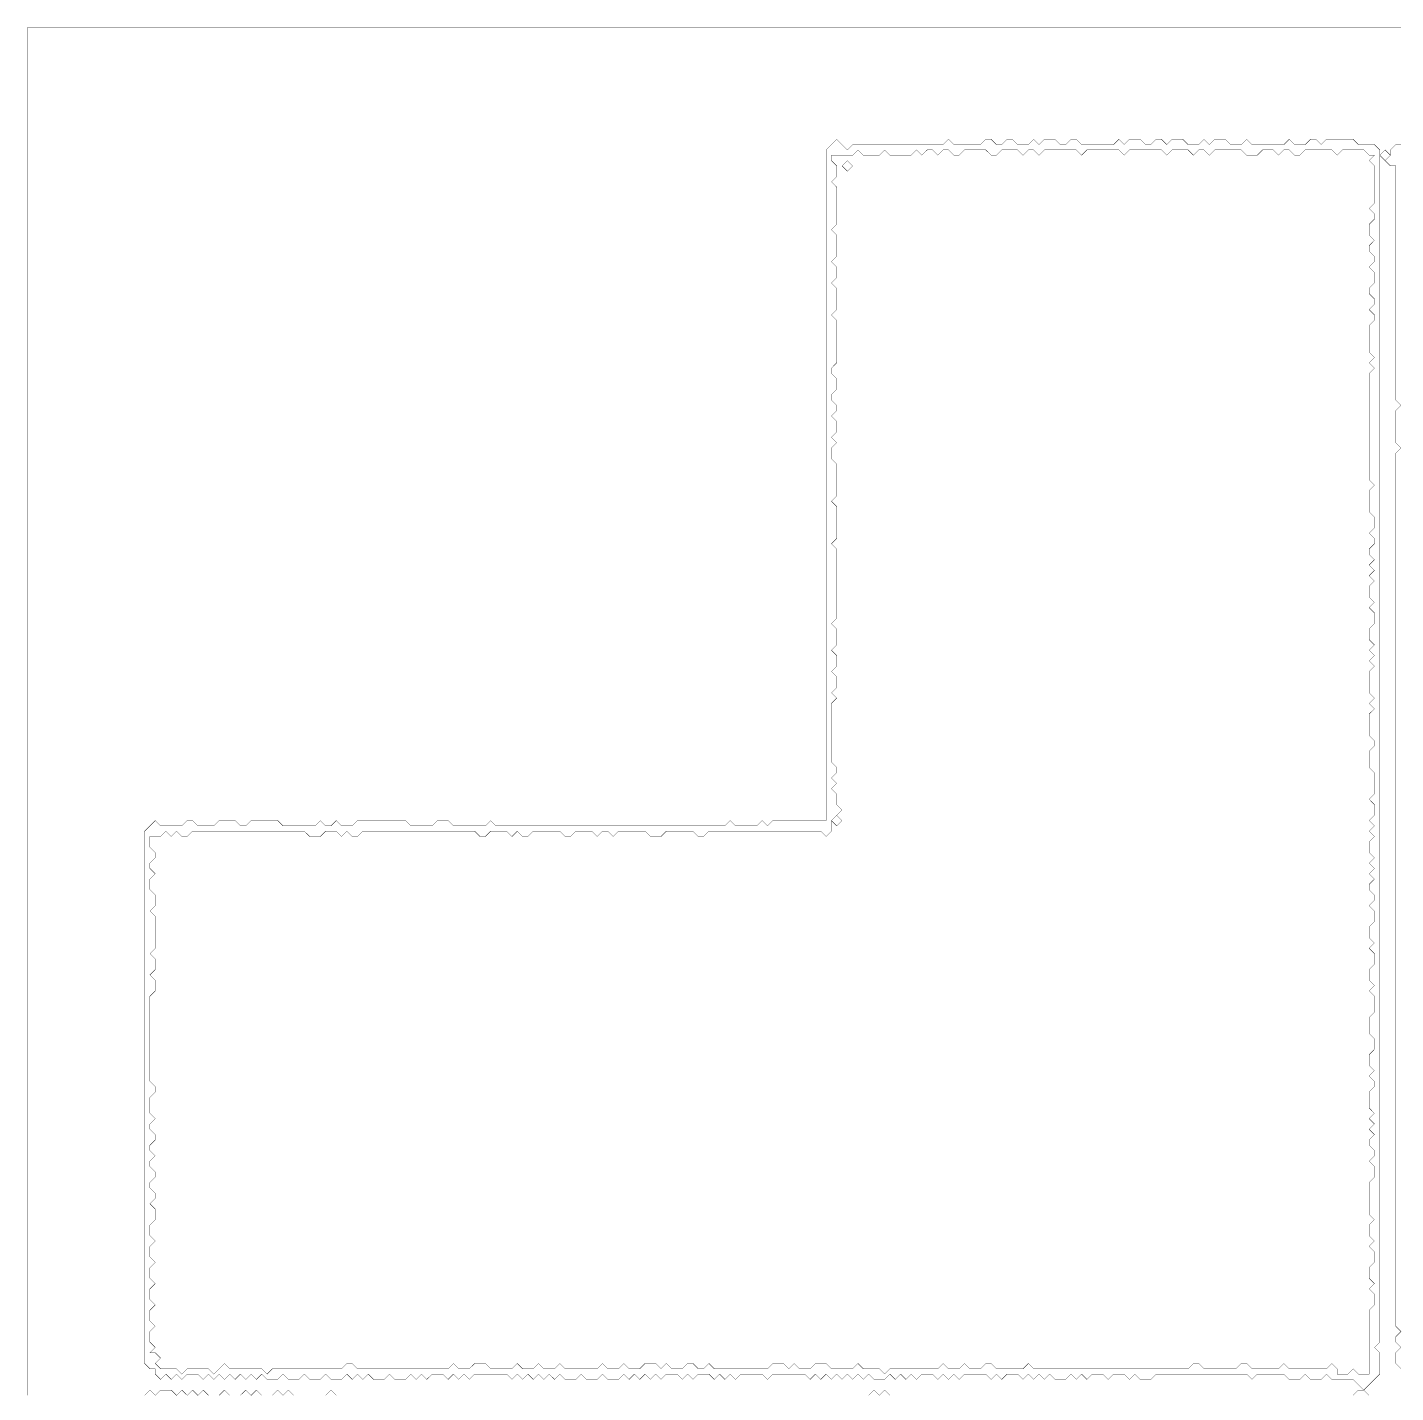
# Model space of a CAD drawing. Header units: metres. Extents: x 0 to 5012, y -5012 to 0.
# Drawn here: x 0 to 2521, y -2516 to 0 of the extents above; entities that cross this region are included whole.
import ezdxf

# ---------------------------------------------------------------- set-up
doc = ezdxf.new("R2010")
doc.units = ezdxf.units.M
doc.layers.add('conductor', color=1, linetype='Continuous')
doc.layers.add('substrate', color=5, linetype='Continuous')

msp = doc.modelspace()

# ---------------------------------------------------------------- linework, layer by layer
at = {"layer": 'conductor', "const_width": 0.5}
for points in [[(1530.1, -225.6), (1520.3, -235.4), (1510.5, -235.4), (1500.7, -235.4), (1490.9, -235.4), (1481.1, -235.4), (1481.1, -245.2), (1490.9, -255), (1490.9, -264.8), (1490.9, -274.6), (1481.1, -284.4), (1490.9, -294.3), (1490.9, -304.1), (1490.9, -313.9), (1490.9, -323.7), (1490.9, -333.5), (1490.9, -343.3), (1490.9, -353.1), (1490.9, -362.9), (1481.1, -372.7), (1490.9, -382.5), (1490.9, -392.3), (1490.9, -402.2), (1490.9, -412), (1490.9, -421.8), (1481.1, -431.6), (1490.9, -441.4), (1490.9, -451.2), (1490.9, -461), (1481.1, -470.8), (1490.9, -480.6), (1490.9, -490.4), (1490.9, -500.2), (1490.9, -510), (1490.9, -519.9), (1481.1, -529.7), (1490.9, -539.5), (1490.9, -549.3), (1490.9, -559.1), (1490.9, -568.9), (1490.9, -578.7), (1490.9, -588.5), (1490.9, -598.3), (1490.9, -608.1), (1490.9, -617.9), (1481.1, -627.8), (1481.1, -637.6), (1490.9, -647.4), (1490.9, -657.2), (1490.9, -667), (1481.1, -676.8), (1481.1, -686.6), (1490.9, -696.4), (1490.9, -706.2), (1481.1, -716), (1490.9, -725.8), (1490.9, -735.6), (1490.9, -745.5), (1481.1, -755.3), (1490.9, -765.1), (1481.1, -774.9), (1481.1, -784.7), (1481.1, -794.5), (1490.9, -804.3), (1490.9, -814.1), (1490.9, -823.9), (1490.9, -833.7), (1490.9, -843.5), (1490.9, -853.3), (1490.9, -863.2), (1481.1, -873), (1490.9, -882.8), (1490.9, -892.6), (1490.9, -902.4), (1490.9, -912.2), (1490.9, -922), (1490.9, -931.8), (1490.9, -941.6), (1481.1, -951.4), (1490.9, -961.2), (1490.9, -971.1), (1490.9, -980.9), (1490.9, -990.7), (1490.9, -1000.5), (1490.9, -1010.3), (1490.9, -1020.1), (1490.9, -1029.9), (1490.9, -1039.7), (1490.9, -1049.5), (1490.9, -1059.3), (1490.9, -1069.1), (1490.9, -1078.9), (1490.9, -1088.8), (1481.1, -1098.6), (1490.9, -1108.4), (1490.9, -1118.2), (1490.9, -1128), (1490.9, -1137.8), (1481.1, -1147.6), (1490.9, -1157.4), (1490.9, -1167.2), (1490.9, -1177), (1481.1, -1186.8), (1490.9, -1196.6), (1490.9, -1206.5), (1490.9, -1216.3), (1481.1, -1226.1), (1490.9, -1235.9), (1481.1, -1245.7), (1481.1, -1255.5), (1481.1, -1265.3), (1481.1, -1275.1), (1481.1, -1284.9), (1481.1, -1294.7), (1481.1, -1304.5), (1481.1, -1314.4), (1481.1, -1324.2), (1481.1, -1334), (1481.1, -1343.8), (1481.1, -1353.6), (1490.9, -1363.4), (1490.9, -1373.2), (1481.1, -1383), (1490.9, -1392.8), (1481.1, -1402.6), (1490.9, -1412.4), (1490.9, -1422.2), (1490.9, -1432.1), (1500.7, -1441.9), (1490.9, -1451.7), (1481.1, -1461.5), (1481.1, -1471.3), (1481.1, -1481.1), (1471.3, -1490.9), (1461.5, -1481.1), (1451.7, -1481.1), (1441.9, -1481.1), (1432.1, -1481.1), (1422.2, -1481.1), (1412.4, -1481.1), (1402.6, -1481.1), (1392.8, -1481.1), (1383, -1481.1), (1373.2, -1481.1), (1363.4, -1481.1), (1353.6, -1481.1), (1343.8, -1481.1), (1334, -1481.1), (1324.2, -1481.1), (1314.4, -1481.1), (1304.5, -1481.1), (1294.7, -1481.1), (1284.9, -1481.1), (1275.1, -1481.1), (1265.3, -1481.1), (1255.5, -1481.1), (1245.7, -1490.9), (1235.9, -1490.9), (1226.1, -1481.1), (1216.3, -1481.1), (1206.5, -1481.1), (1196.6, -1481.1), (1186.8, -1481.1), (1177, -1481.1), (1167.2, -1490.9), (1157.4, -1490.9), (1147.6, -1490.9), (1137.8, -1481.1), (1128, -1481.1), (1118.2, -1481.1), (1108.4, -1481.1), (1098.6, -1481.1), (1088.8, -1481.1), (1078.9, -1490.9), (1069.1, -1481.1), (1059.3, -1481.1), (1049.5, -1490.9), (1039.7, -1481.1), (1029.9, -1481.1), (1020.1, -1481.1), (1010.3, -1481.1), (1000.5, -1490.9), (990.7, -1490.9), (980.9, -1481.1), (971.1, -1481.1), (961.2, -1481.1), (951.4, -1481.1), (941.6, -1481.1), (931.8, -1481.1), (922, -1490.9), (912.2, -1490.9), (902.4, -1481.1), (892.6, -1490.9), (882.8, -1481.1), (873, -1481.1), (863.2, -1481.1), (853.3, -1481.1), (843.5, -1490.9), (833.7, -1490.9), (823.9, -1481.1), (814.1, -1481.1), (804.3, -1481.1), (794.5, -1481.1), (784.7, -1481.1), (774.9, -1481.1), (765.1, -1481.1), (755.3, -1481.1), (745.5, -1481.1), (735.6, -1481.1), (725.8, -1481.1), (716, -1481.1), (706.2, -1481.1), (696.4, -1481.1), (686.6, -1481.1), (676.8, -1481.1), (667, -1481.1), (657.2, -1481.1), (647.4, -1481.1), (637.6, -1481.1), (627.8, -1481.1), (617.9, -1481.1), (608.1, -1490.9), (598.3, -1490.9), (588.5, -1481.1), (578.7, -1490.9), (568.9, -1481.1), (559.1, -1481.1), (549.3, -1481.1), (539.5, -1490.9), (529.7, -1490.9), (519.9, -1490.9), (510, -1481.1), (500.2, -1481.1), (490.4, -1481.1), (480.6, -1481.1), (470.8, -1481.1), (461, -1481.1), (451.2, -1481.1), (441.4, -1481.1), (431.6, -1481.1), (421.8, -1481.1), (412, -1481.1), (402.2, -1481.1), (392.3, -1481.1), (382.5, -1481.1), (372.7, -1481.1), (362.9, -1481.1), (353.1, -1481.1), (343.3, -1481.1), (333.5, -1481.1), (323.7, -1481.1), (313.9, -1481.1), (304.1, -1481.1), (294.3, -1490.9), (284.4, -1490.9), (274.6, -1481.1), (264.8, -1490.9), (255, -1481.1), (245.2, -1490.9), (235.4, -1490.9), (225.6, -1490.9), (225.6, -1500.7), (225.6, -1510.5), (235.4, -1520.3), (235.4, -1530.1), (225.6, -1539.9), (225.6, -1549.8), (235.4, -1559.6), (225.6, -1569.4), (225.6, -1579.2), (225.6, -1589), (235.4, -1598.8), (235.4, -1608.6), (235.4, -1618.4), (225.6, -1628.2), (235.4, -1638), (235.4, -1647.8), (235.4, -1657.7), (235.4, -1667.5), (235.4, -1677.3), (235.4, -1687.1), (235.4, -1696.9), (225.6, -1706.7), (235.4, -1716.5), (235.4, -1726.3), (235.4, -1736.1), (225.6, -1745.9), (235.4, -1755.7), (235.4, -1765.5), (235.4, -1775.4), (225.6, -1785.2), (225.6, -1795), (225.6, -1804.8), (225.6, -1814.6), (225.6, -1824.4), (225.6, -1834.2), (225.6, -1844), (225.6, -1853.8), (225.6, -1863.6), (225.6, -1873.4), (225.6, -1883.2), (225.6, -1893.1), (225.6, -1902.9), (225.6, -1912.7), (225.6, -1922.5), (225.6, -1932.3), (225.6, -1942.1), (235.4, -1951.9), (235.4, -1961.7), (225.6, -1971.5), (225.6, -1981.3), (225.6, -1991.1), (225.6, -2001), (235.4, -2010.8), (225.6, -2020.6), (225.6, -2030.4), (235.4, -2040.2), (235.4, -2050), (225.6, -2059.8), (225.6, -2069.6), (235.4, -2079.4), (225.6, -2089.2), (225.6, -2099), (235.4, -2108.8), (235.4, -2118.7), (225.6, -2128.5), (225.6, -2138.3), (235.4, -2148.1), (235.4, -2157.9), (225.6, -2167.7), (235.4, -2177.5), (235.4, -2187.3), (235.4, -2197.1), (225.6, -2206.9), (225.6, -2216.7), (225.6, -2226.6), (235.4, -2236.4), (225.6, -2246.2), (225.6, -2256), (225.6, -2265.8), (235.4, -2275.6), (225.6, -2285.4), (225.6, -2295.2), (225.6, -2305), (235.4, -2314.8), (225.6, -2324.6), (225.6, -2334.4), (225.6, -2344.3), (235.4, -2354.1), (225.6, -2363.9), (225.6, -2373.7), (225.6, -2383.5), (235.4, -2393.3), (225.6, -2403.1), (225.6, -2412.9), (225.6, -2422.7), (235.4, -2432.5), (225.6, -2442.3), (235.4, -2442.3), (245.2, -2452.1), (235.4, -2462), (245.2, -2471.8), (255, -2471.8), (264.8, -2471.8), (274.6, -2471.8), (284.4, -2481.6), (294.3, -2471.8), (304.1, -2471.8), (313.9, -2471.8), (323.7, -2471.8), (333.5, -2471.8), (343.3, -2481.6), (353.1, -2471.8), (362.9, -2462), (372.7, -2471.8), (382.5, -2471.8), (392.3, -2471.8), (402.2, -2471.8), (412, -2471.8), (421.8, -2471.8), (431.6, -2471.8), (441.4, -2481.6), (451.2, -2471.8), (461, -2471.8), (470.8, -2471.8), (480.6, -2471.8), (490.4, -2471.8), (500.2, -2471.8), (510, -2471.8), (519.9, -2471.8), (529.7, -2471.8), (539.5, -2471.8), (549.3, -2471.8), (559.1, -2471.8), (568.9, -2471.8), (578.7, -2471.8), (588.5, -2462), (598.3, -2462), (608.1, -2471.8), (617.9, -2471.8), (627.8, -2471.8), (637.6, -2471.8), (647.4, -2471.8), (657.2, -2471.8), (667, -2471.8), (676.8, -2471.8), (686.6, -2471.8), (696.4, -2471.8), (706.2, -2471.8), (716, -2471.8), (725.8, -2471.8), (735.6, -2471.8), (745.5, -2471.8), (755.3, -2471.8), (765.1, -2471.8), (774.9, -2471.8), (784.7, -2462), (794.5, -2471.8), (804.3, -2471.8), (814.1, -2471.8), (823.9, -2462), (833.7, -2462), (843.5, -2462), (853.3, -2471.8), (863.2, -2471.8), (873, -2471.8), (882.8, -2471.8), (892.6, -2471.8), (902.4, -2462), (912.2, -2471.8), (922, -2471.8), (931.8, -2471.8), (941.6, -2462), (951.4, -2471.8), (961.2, -2471.8), (971.1, -2471.8), (980.9, -2462), (990.7, -2471.8), (1000.5, -2471.8), (1010.3, -2471.8), (1020.1, -2471.8), (1029.9, -2471.8), (1039.7, -2471.8), (1049.5, -2471.8), (1059.3, -2462), (1069.1, -2471.8), (1078.9, -2471.8), (1088.8, -2471.8), (1098.6, -2462), (1108.4, -2471.8), (1118.2, -2471.8), (1128, -2471.8), (1137.8, -2462), (1147.6, -2462), (1157.4, -2462), (1167.2, -2471.8), (1177, -2462), (1186.8, -2471.8), (1196.6, -2471.8), (1206.5, -2471.8), (1216.3, -2462), (1226.1, -2462), (1235.9, -2471.8), (1245.7, -2471.8), (1255.5, -2462), (1265.3, -2471.8), (1275.1, -2471.8), (1284.9, -2471.8), (1294.7, -2471.8), (1304.5, -2471.8), (1314.4, -2471.8), (1324.2, -2471.8), (1334, -2471.8), (1343.8, -2471.8), (1353.6, -2471.8), (1363.4, -2471.8), (1373.2, -2462), (1383, -2462), (1392.8, -2462), (1402.6, -2471.8), (1412.4, -2462), (1422.2, -2471.8), (1432.1, -2471.8), (1441.9, -2471.8), (1451.7, -2462), (1461.5, -2462), (1471.3, -2462), (1481.1, -2471.8), (1490.9, -2471.8), (1500.7, -2471.8), (1510.5, -2471.8), (1520.3, -2471.8), (1530.1, -2462), (1539.9, -2471.8), (1549.8, -2471.8), (1559.6, -2471.8), (1569.4, -2471.8), (1579.2, -2481.6), (1589, -2471.8), (1598.8, -2471.8), (1608.6, -2471.8), (1618.4, -2471.8), (1628.2, -2471.8), (1638, -2471.8), (1647.8, -2471.8), (1657.7, -2471.8), (1667.5, -2471.8), (1677.3, -2471.8), (1687.1, -2462), (1696.9, -2471.8), (1706.7, -2471.8), (1716.5, -2471.8), (1726.3, -2462), (1736.1, -2471.8), (1745.9, -2471.8), (1755.7, -2471.8), (1765.5, -2462), (1775.4, -2462), (1785.2, -2471.8), (1795, -2471.8), (1804.8, -2471.8), (1814.6, -2471.8), (1824.4, -2471.8), (1834.2, -2471.8), (1844, -2462), (1853.8, -2471.8), (1863.6, -2471.8), (1873.4, -2471.8), (1883.2, -2471.8), (1893.1, -2471.8), (1902.9, -2471.8), (1912.7, -2471.8), (1922.5, -2471.8), (1932.3, -2471.8), (1942.1, -2471.8), (1951.9, -2471.8), (1961.7, -2471.8), (1971.5, -2471.8), (1981.3, -2471.8), (1991.1, -2471.8), (2001, -2471.8), (2010.8, -2471.8), (2020.6, -2471.8), (2030.4, -2471.8), (2040.2, -2471.8), (2050, -2471.8), (2059.8, -2471.8), (2069.6, -2471.8), (2079.4, -2471.8), (2089.2, -2471.8), (2099, -2471.8), (2108.8, -2471.8), (2118.7, -2471.8), (2128.5, -2471.8), (2138.3, -2471.8), (2148.1, -2462), (2157.9, -2462), (2167.7, -2471.8), (2177.5, -2471.8), (2187.3, -2471.8), (2197.1, -2471.8), (2206.9, -2471.8), (2216.7, -2471.8), (2226.6, -2471.8), (2236.4, -2462), (2246.2, -2462), (2256, -2471.8), (2265.8, -2471.8), (2275.6, -2471.8), (2285.4, -2471.8), (2295.2, -2471.8), (2305, -2471.8), (2314.8, -2462), (2324.6, -2471.8), (2334.4, -2471.8), (2344.3, -2471.8), (2354.1, -2471.8), (2363.9, -2471.8), (2373.7, -2471.8), (2383.5, -2471.8), (2393.3, -2471.8), (2403.1, -2462), (2412.9, -2471.8), (2412.9, -2481.6), (2422.7, -2481.6), (2432.5, -2481.6), (2442.3, -2471.8), (2452.1, -2481.6), (2462, -2481.6), (2471.8, -2481.6), (2471.8, -2471.8), (2471.8, -2462), (2471.8, -2452.1), (2471.8, -2442.3), (2471.8, -2432.5), (2471.8, -2422.7), (2471.8, -2412.9), (2471.8, -2403.1), (2471.8, -2393.3), (2471.8, -2383.5), (2471.8, -2373.7), (2471.8, -2363.9), (2481.6, -2354.1), (2481.6, -2344.3), (2481.6, -2334.4), (2471.8, -2324.6), (2481.6, -2314.8), (2471.8, -2305), (2471.8, -2295.2), (2471.8, -2285.4), (2481.6, -2275.6), (2481.6, -2265.8), (2481.6, -2256), (2471.8, -2246.2), (2481.6, -2236.4), (2471.8, -2226.6), (2471.8, -2216.7), (2471.8, -2206.9), (2481.6, -2197.1), (2471.8, -2187.3), (2471.8, -2177.5), (2471.8, -2167.7), (2471.8, -2157.9), (2471.8, -2148.1), (2471.8, -2138.3), (2471.8, -2128.5), (2481.6, -2118.7), (2481.6, -2108.8), (2481.6, -2099), (2471.8, -2089.2), (2481.6, -2079.4), (2481.6, -2069.6), (2471.8, -2059.8), (2471.8, -2050), (2481.6, -2040.2), (2471.8, -2030.4), (2481.6, -2020.6), (2471.8, -2010.8), (2481.6, -2001), (2471.8, -1991.1), (2471.8, -1981.3), (2471.8, -1971.5), (2471.8, -1961.7), (2481.6, -1951.9), (2481.6, -1942.1), (2471.8, -1932.3), (2481.6, -1922.5), (2471.8, -1912.7), (2471.8, -1902.9), (2471.8, -1893.1), (2481.6, -1883.2), (2481.6, -1873.4), (2481.6, -1863.6), (2471.8, -1853.8), (2471.8, -1844), (2471.8, -1834.2), (2471.8, -1824.4), (2481.6, -1814.6), (2481.6, -1804.8), (2481.6, -1795), (2481.6, -1785.2), (2471.8, -1775.4), (2481.6, -1765.5), (2471.8, -1755.7), (2471.8, -1745.9), (2471.8, -1736.1), (2481.6, -1726.3), (2481.6, -1716.5), (2481.6, -1706.7), (2471.8, -1696.9), (2481.6, -1687.1), (2471.8, -1677.3), (2471.8, -1667.5), (2471.8, -1657.7), (2481.6, -1647.8), (2481.6, -1638), (2481.6, -1628.2), (2471.8, -1618.4), (2481.6, -1608.6), (2481.6, -1598.8), (2471.8, -1589), (2471.8, -1579.2), (2481.6, -1569.4), (2471.8, -1559.6), (2481.6, -1549.8), (2471.8, -1539.9), (2481.6, -1530.1), (2471.8, -1520.3), (2471.8, -1510.5), (2471.8, -1500.7), (2481.6, -1490.9), (2471.8, -1481.1), (2481.6, -1471.3), (2471.8, -1461.5), (2481.6, -1451.7), (2481.6, -1441.9), (2481.6, -1432.1), (2471.8, -1422.2), (2481.6, -1412.4), (2481.6, -1402.6), (2481.6, -1392.8), (2481.6, -1383), (2481.6, -1373.2), (2471.8, -1363.4), (2471.8, -1353.6), (2471.8, -1343.8), (2471.8, -1334), (2481.6, -1324.2), (2481.6, -1314.4), (2471.8, -1304.5), (2471.8, -1294.7), (2471.8, -1284.9), (2471.8, -1275.1), (2471.8, -1265.3), (2481.6, -1255.5), (2471.8, -1245.7), (2481.6, -1235.9), (2471.8, -1226.1), (2471.8, -1216.3), (2471.8, -1206.5), (2471.8, -1196.6), (2471.8, -1186.8), (2481.6, -1177), (2471.8, -1167.2), (2481.6, -1157.4), (2471.8, -1147.6), (2481.6, -1137.8), (2471.8, -1128), (2471.8, -1118.2), (2471.8, -1108.4), (2481.6, -1098.6), (2481.6, -1088.8), (2481.6, -1078.9), (2471.8, -1069.1), (2481.6, -1059.3), (2471.8, -1049.5), (2471.8, -1039.7), (2471.8, -1029.9), (2481.6, -1020.1), (2471.8, -1010.3), (2481.6, -1000.5), (2471.8, -990.7), (2481.6, -980.9), (2471.8, -971.1), (2471.8, -961.2), (2481.6, -951.4), (2481.6, -941.6), (2471.8, -931.8), (2481.6, -922), (2481.6, -912.2), (2481.6, -902.4), (2471.8, -892.6), (2471.8, -882.8), (2471.8, -873), (2471.8, -863.2), (2471.8, -853.3), (2481.6, -843.5), (2471.8, -833.7), (2471.8, -823.9), (2471.8, -814.1), (2471.8, -804.3), (2471.8, -794.5), (2471.8, -784.7), (2471.8, -774.9), (2471.8, -765.1), (2471.8, -755.3), (2471.8, -745.5), (2471.8, -735.6), (2471.8, -725.8), (2471.8, -716), (2471.8, -706.2), (2471.8, -696.4), (2471.8, -686.6), (2471.8, -676.8), (2471.8, -667), (2471.8, -657.2), (2471.8, -647.4), (2471.8, -637.6), (2481.6, -627.8), (2471.8, -617.9), (2481.6, -608.1), (2471.8, -598.3), (2471.8, -588.5), (2471.8, -578.7), (2471.8, -568.9), (2471.8, -559.1), (2471.8, -549.3), (2481.6, -539.5), (2481.6, -529.7), (2471.8, -519.9), (2481.6, -510), (2481.6, -500.2), (2471.8, -490.4), (2471.8, -480.6), (2481.6, -470.8), (2481.6, -461), (2481.6, -451.2), (2471.8, -441.4), (2481.6, -431.6), (2481.6, -421.8), (2471.8, -412), (2471.8, -402.2), (2481.6, -392.3), (2471.8, -382.5), (2471.8, -372.7), (2471.8, -362.9), (2481.6, -353.1), (2481.6, -343.3), (2471.8, -333.5), (2481.6, -323.7), (2481.6, -313.9), (2481.6, -304.1), (2481.6, -294.3), (2481.6, -284.4), (2481.6, -274.6), (2481.6, -264.8), (2481.6, -255), (2471.8, -245.2), (2481.6, -235.4), (2471.8, -235.4), (2462, -225.6), (2452.1, -225.6), (2442.3, -225.6), (2432.5, -225.6), (2422.7, -225.6), (2412.9, -235.4), (2403.1, -225.6), (2393.3, -225.6), (2383.5, -225.6), (2373.7, -225.6), (2363.9, -225.6), (2354.1, -225.6), (2344.3, -235.4), (2334.4, -235.4), (2324.6, -225.6), (2314.8, -225.6), (2305, -235.4), (2295.2, -225.6), (2285.4, -225.6), (2275.6, -225.6), (2265.8, -235.4), (2256, -235.4), (2246.2, -235.4), (2236.4, -225.6), (2226.6, -225.6), (2216.7, -225.6), (2206.9, -225.6), (2197.1, -225.6), (2187.3, -225.6), (2177.5, -235.4), (2167.7, -225.6), (2157.9, -225.6), (2148.1, -235.4), (2138.3, -225.6), (2128.5, -225.6), (2118.7, -225.6), (2108.8, -225.6), (2099, -235.4), (2089.2, -225.6), (2079.4, -225.6), (2069.6, -225.6), (2059.8, -225.6), (2050, -225.6), (2040.2, -225.6), (2030.4, -225.6), (2020.6, -235.4), (2010.8, -225.6), (2001, -225.6), (1991.1, -225.6), (1981.3, -225.6), (1971.5, -225.6), (1961.7, -225.6), (1951.9, -225.6), (1942.1, -235.4), (1932.3, -225.6), (1922.5, -225.6), (1912.7, -225.6), (1902.9, -225.6), (1893.1, -225.6), (1883.2, -225.6), (1873.4, -225.6), (1863.6, -235.4), (1853.8, -225.6), (1844, -225.6), (1834.2, -235.4), (1824.4, -225.6), (1814.6, -225.6), (1804.8, -225.6), (1795, -225.6), (1785.2, -235.4), (1775.4, -235.4), (1765.5, -225.6), (1755.7, -225.6), (1745.9, -225.6), (1736.1, -225.6), (1726.3, -225.6), (1716.5, -235.4), (1706.7, -235.4), (1696.9, -225.6), (1687.1, -225.6), (1677.3, -235.4), (1667.5, -225.6), (1657.7, -225.6), (1647.8, -235.4), (1638, -225.6), (1628.2, -235.4), (1618.4, -235.4), (1608.6, -235.4), (1598.8, -235.4), (1589, -235.4), (1579.2, -225.6), (1569.4, -235.4), (1559.6, -235.4), (1549.8, -235.4), (1539.9, -235.4)], [(1500.7, -255), (1510.5, -245.2), (1520.3, -255), (1510.5, -264.8)], [(1481.1, -1461.5), (1490.9, -1451.7), (1500.7, -1461.5), (1490.9, -1471.3)]]:
    msp.add_lwpolyline(points, close=True, dxfattribs=at)
at = {"layer": 'substrate', "const_width": 0.5}
for points in [[(2530.6, 0), (2520.8, 0), (2511, 0), (2501.2, 0), (2491.4, 0), (2481.6, 0), (2471.8, 0), (2462, 0), (2452.1, 0), (2442.3, 0), (2432.5, 0), (2422.7, 0), (2412.9, 0), (2403.1, 0), (2393.3, 0), (2383.5, 0), (2373.7, 0), (2363.9, 0), (2354.1, 0), (2344.3, 0), (2334.4, 0), (2324.6, 0), (2314.8, 0), (2305, 0), (2295.2, 0), (2285.4, 0), (2275.6, 0), (2265.8, 0), (2256, 0), (2246.2, 0), (2236.4, 0), (2226.6, 0), (2216.7, 0), (2206.9, 0), (2197.1, 0), (2187.3, 0), (2177.5, 0), (2167.7, 0), (2157.9, 0), (2148.1, 0), (2138.3, 0), (2128.5, 0), (2118.7, 0), (2108.8, 0), (2099, 0), (2089.2, 0), (2079.4, 0), (2069.6, 0), (2059.8, 0), (2050, 0), (2040.2, 0), (2030.4, 0), (2020.6, 0), (2010.8, 0), (2001, 0), (1991.1, 0), (1981.3, 0), (1971.5, 0), (1961.7, 0), (1951.9, 0), (1942.1, 0), (1932.3, 0), (1922.5, 0), (1912.7, 0), (1902.9, 0), (1893.1, 0), (1883.2, 0), (1873.4, 0), (1863.6, 0), (1853.8, 0), (1844, 0), (1834.2, 0), (1824.4, 0), (1814.6, 0), (1804.8, 0), (1795, 0), (1785.2, 0), (1775.4, 0), (1765.5, 0), (1755.7, 0), (1745.9, 0), (1736.1, 0), (1726.3, 0), (1716.5, 0), (1706.7, 0), (1696.9, 0), (1687.1, 0), (1677.3, 0), (1667.5, 0), (1657.7, 0), (1647.8, 0), (1638, 0), (1628.2, 0), (1618.4, 0), (1608.6, 0), (1598.8, 0), (1589, 0), (1579.2, 0), (1569.4, 0), (1559.6, 0), (1549.8, 0), (1539.9, 0), (1530.1, 0), (1520.3, 0), (1510.5, 0), (1500.7, 0), (1490.9, 0), (1481.1, 0), (1471.3, 0), (1461.5, 0), (1451.7, 0), (1441.9, 0), (1432.1, 0), (1422.2, 0), (1412.4, 0), (1402.6, 0), (1392.8, 0), (1383, 0), (1373.2, 0), (1363.4, 0), (1353.6, 0), (1343.8, 0), (1334, 0), (1324.2, 0), (1314.4, 0), (1304.5, 0), (1294.7, 0), (1284.9, 0), (1275.1, 0), (1265.3, 0), (1255.5, 0), (1245.7, 0), (1235.9, 0), (1226.1, 0), (1216.3, 0), (1206.5, 0), (1196.6, 0), (1186.8, 0), (1177, 0), (1167.2, 0), (1157.4, 0), (1147.6, 0), (1137.8, 0), (1128, 0), (1118.2, 0), (1108.4, 0), (1098.6, 0), (1088.8, 0), (1078.9, 0), (1069.1, 0), (1059.3, 0), (1049.5, 0), (1039.7, 0), (1029.9, 0), (1020.1, 0), (1010.3, 0), (1000.5, 0), (990.7, 0), (980.9, 0), (971.1, 0), (961.2, 0), (951.4, 0), (941.6, 0), (931.8, 0), (922, 0), (912.2, 0), (902.4, 0), (892.6, 0), (882.8, 0), (873, 0), (863.2, 0), (853.3, 0), (843.5, 0), (833.7, 0), (823.9, 0), (814.1, 0), (804.3, 0), (794.5, 0), (784.7, 0), (774.9, 0), (765.1, 0), (755.3, 0), (745.5, 0), (735.6, 0), (725.8, 0), (716, 0), (706.2, 0), (696.4, 0), (686.6, 0), (676.8, 0), (667, 0), (657.2, 0), (647.4, 0), (637.6, 0), (627.8, 0), (617.9, 0), (608.1, 0), (598.3, 0), (588.5, 0), (578.7, 0), (568.9, 0), (559.1, 0), (549.3, 0), (539.5, 0), (529.7, 0), (519.9, 0), (510, 0), (500.2, 0), (490.4, 0), (480.6, 0), (470.8, 0), (461, 0), (451.2, 0), (441.4, 0), (431.6, 0), (421.8, 0), (412, 0), (402.2, 0), (392.3, 0), (382.5, 0), (372.7, 0), (362.9, 0), (353.1, 0), (343.3, 0), (333.5, 0), (323.7, 0), (313.9, 0), (304.1, 0), (294.3, 0), (284.4, 0), (274.6, 0), (264.8, 0), (255, 0), (245.2, 0), (235.4, 0), (225.6, 0), (215.8, 0), (206, 0), (196.2, 0), (186.4, 0), (176.6, 0), (166.7, 0), (156.9, 0), (147.1, 0), (137.3, 0), (127.5, 0), (117.7, 0), (107.9, 0), (98.1, 0), (88.3, 0), (78.5, 0), (68.7, 0), (58.9, 0), (49, 0), (39.2, 0), (29.4, 0), (19.6, 0), (9.8, 0), (0, 0), (0, -9.8), (0, -19.6), (0, -29.4), (0, -39.2), (0, -49), (0, -58.9), (0, -68.7), (0, -78.5), (0, -88.3), (0, -98.1), (0, -107.9), (0, -117.7), (0, -127.5), (0, -137.3), (0, -147.1), (0, -156.9), (0, -166.7), (0, -176.6), (0, -186.4), (0, -196.2), (0, -206), (0, -215.8), (0, -225.6), (0, -235.4), (0, -245.2), (0, -255), (0, -264.8), (0, -274.6), (0, -284.4), (0, -294.3), (0, -304.1), (0, -313.9), (0, -323.7), (0, -333.5), (0, -343.3), (0, -353.1), (0, -362.9), (0, -372.7), (0, -382.5), (0, -392.3), (0, -402.2), (0, -412), (0, -421.8), (0, -431.6), (0, -441.4), (0, -451.2), (0, -461), (0, -470.8), (0, -480.6), (0, -490.4), (0, -500.2), (0, -510), (0, -519.9), (0, -529.7), (0, -539.5), (0, -549.3), (0, -559.1), (0, -568.9), (0, -578.7), (0, -588.5), (0, -598.3), (0, -608.1), (0, -617.9), (0, -627.8), (0, -637.6), (0, -647.4), (0, -657.2), (0, -667), (0, -676.8), (0, -686.6), (0, -696.4), (0, -706.2), (0, -716), (0, -725.8), (0, -735.6), (0, -745.5), (0, -755.3), (0, -765.1), (0, -774.9), (0, -784.7), (0, -794.5), (0, -804.3), (0, -814.1), (0, -823.9), (0, -833.7), (0, -843.5), (0, -853.3), (0, -863.2), (0, -873), (0, -882.8), (0, -892.6), (0, -902.4), (0, -912.2), (0, -922), (0, -931.8), (0, -941.6), (0, -951.4), (0, -961.2), (0, -971.1), (0, -980.9), (0, -990.7), (0, -1000.5), (0, -1010.3), (0, -1020.1), (0, -1029.9), (0, -1039.7), (0, -1049.5), (0, -1059.3), (0, -1069.1), (0, -1078.9), (0, -1088.8), (0, -1098.6), (0, -1108.4), (0, -1118.2), (0, -1128), (0, -1137.8), (0, -1147.6), (0, -1157.4), (0, -1167.2), (0, -1177), (0, -1186.8), (0, -1196.6), (0, -1206.5), (0, -1216.3), (0, -1226.1), (0, -1235.9), (0, -1245.7), (0, -1255.5), (0, -1265.3), (0, -1275.1), (0, -1284.9), (0, -1294.7), (0, -1304.5), (0, -1314.4), (0, -1324.2), (0, -1334), (0, -1343.8), (0, -1353.6), (0, -1363.4), (0, -1373.2), (0, -1383), (0, -1392.8), (0, -1402.6), (0, -1412.4), (0, -1422.2), (0, -1432.1), (0, -1441.9), (0, -1451.7), (0, -1461.5), (0, -1471.3), (0, -1481.1), (0, -1490.9), (0, -1500.7), (0, -1510.5), (0, -1520.3), (0, -1530.1), (0, -1539.9), (0, -1549.8), (0, -1559.6), (0, -1569.4), (0, -1579.2), (0, -1589), (0, -1598.8), (0, -1608.6), (0, -1618.4), (0, -1628.2), (0, -1638), (0, -1647.8), (0, -1657.7), (0, -1667.5), (0, -1677.3), (0, -1687.1), (0, -1696.9), (0, -1706.7), (0, -1716.5), (0, -1726.3), (0, -1736.1), (0, -1745.9), (0, -1755.7), (0, -1765.5), (0, -1775.4), (0, -1785.2), (0, -1795), (0, -1804.8), (0, -1814.6), (0, -1824.4), (0, -1834.2), (0, -1844), (0, -1853.8), (0, -1863.6), (0, -1873.4), (0, -1883.2), (0, -1893.1), (0, -1902.9), (0, -1912.7), (0, -1922.5), (0, -1932.3), (0, -1942.1), (0, -1951.9), (0, -1961.7), (0, -1971.5), (0, -1981.3), (0, -1991.1), (0, -2001), (0, -2010.8), (0, -2020.6), (0, -2030.4), (0, -2040.2), (0, -2050), (0, -2059.8), (0, -2069.6), (0, -2079.4), (0, -2089.2), (0, -2099), (0, -2108.8), (0, -2118.7), (0, -2128.5), (0, -2138.3), (0, -2148.1), (0, -2157.9), (0, -2167.7), (0, -2177.5), (0, -2187.3), (0, -2197.1), (0, -2206.9), (0, -2216.7), (0, -2226.6), (0, -2236.4), (0, -2246.2), (0, -2256), (0, -2265.8), (0, -2275.6), (0, -2285.4), (0, -2295.2), (0, -2305), (0, -2314.8), (0, -2324.6), (0, -2334.4), (0, -2344.3), (0, -2354.1), (0, -2363.9), (0, -2373.7), (0, -2383.5), (0, -2393.3), (0, -2403.1), (0, -2412.9), (0, -2422.7), (0, -2432.5), (0, -2442.3), (0, -2452.1), (0, -2462), (0, -2471.8), (0, -2481.6), (0, -2491.4), (0, -2501.2), (0, -2511), (0, -2520.8)], [(2530.6, -2471.8), (2520.8, -2462), (2520.8, -2452.1), (2520.8, -2442.3), (2530.6, -2432.5), (2520.8, -2422.7), (2520.8, -2412.9), (2530.6, -2403.1), (2520.8, -2393.3), (2520.8, -2383.5), (2520.8, -2373.7), (2520.8, -2363.9), (2520.8, -2354.1), (2520.8, -2344.3), (2520.8, -2334.4), (2520.8, -2324.6), (2520.8, -2314.8), (2520.8, -2305), (2520.8, -2295.2), (2520.8, -2285.4), (2520.8, -2275.6), (2520.8, -2265.8), (2520.8, -2256), (2520.8, -2246.2), (2520.8, -2236.4), (2520.8, -2226.6), (2520.8, -2216.7), (2520.8, -2206.9), (2520.8, -2197.1), (2520.8, -2187.3), (2520.8, -2177.5), (2520.8, -2167.7), (2520.8, -2157.9), (2520.8, -2148.1), (2520.8, -2138.3), (2520.8, -2128.5), (2520.8, -2118.7), (2520.8, -2108.8), (2520.8, -2099), (2520.8, -2089.2), (2520.8, -2079.4), (2520.8, -2069.6), (2520.8, -2059.8), (2520.8, -2050), (2520.8, -2040.2), (2520.8, -2030.4), (2520.8, -2020.6), (2520.8, -2010.8), (2520.8, -2001), (2520.8, -1991.1), (2520.8, -1981.3), (2520.8, -1971.5), (2520.8, -1961.7), (2520.8, -1951.9), (2520.8, -1942.1), (2520.8, -1932.3), (2520.8, -1922.5), (2520.8, -1912.7), (2520.8, -1902.9), (2520.8, -1893.1), (2520.8, -1883.2), (2520.8, -1873.4), (2520.8, -1863.6), (2520.8, -1853.8), (2520.8, -1844), (2520.8, -1834.2), (2520.8, -1824.4), (2520.8, -1814.6), (2520.8, -1804.8), (2520.8, -1795), (2520.8, -1785.2), (2520.8, -1775.4), (2520.8, -1765.5), (2520.8, -1755.7), (2520.8, -1745.9), (2520.8, -1736.1), (2520.8, -1726.3), (2520.8, -1716.5), (2520.8, -1706.7), (2520.8, -1696.9), (2520.8, -1687.1), (2520.8, -1677.3), (2520.8, -1667.5), (2520.8, -1657.7), (2520.8, -1647.8), (2520.8, -1638), (2520.8, -1628.2), (2520.8, -1618.4), (2520.8, -1608.6), (2520.8, -1598.8), (2520.8, -1589), (2520.8, -1579.2), (2520.8, -1569.4), (2520.8, -1559.6), (2520.8, -1549.8), (2520.8, -1539.9), (2520.8, -1530.1), (2520.8, -1520.3), (2520.8, -1510.5), (2520.8, -1500.7), (2520.8, -1490.9), (2520.8, -1481.1), (2520.8, -1471.3), (2520.8, -1461.5), (2520.8, -1451.7), (2520.8, -1441.9), (2520.8, -1432.1), (2520.8, -1422.2), (2520.8, -1412.4), (2520.8, -1402.6), (2520.8, -1392.8), (2520.8, -1383), (2520.8, -1373.2), (2520.8, -1363.4), (2520.8, -1353.6), (2520.8, -1343.8), (2520.8, -1334), (2520.8, -1324.2), (2520.8, -1314.4), (2520.8, -1304.5), (2520.8, -1294.7), (2520.8, -1284.9), (2520.8, -1275.1), (2520.8, -1265.3), (2520.8, -1255.5), (2520.8, -1245.7), (2520.8, -1235.9), (2520.8, -1226.1), (2520.8, -1216.3), (2520.8, -1206.5), (2520.8, -1196.6), (2520.8, -1186.8), (2520.8, -1177), (2520.8, -1167.2), (2520.8, -1157.4), (2520.8, -1147.6), (2520.8, -1137.8), (2520.8, -1128), (2520.8, -1118.2), (2520.8, -1108.4), (2520.8, -1098.6), (2520.8, -1088.8), (2520.8, -1078.9), (2520.8, -1069.1), (2520.8, -1059.3), (2520.8, -1049.5), (2520.8, -1039.7), (2520.8, -1029.9), (2520.8, -1020.1), (2520.8, -1010.3), (2520.8, -1000.5), (2520.8, -990.7), (2520.8, -980.9), (2520.8, -971.1), (2520.8, -961.2), (2520.8, -951.4), (2520.8, -941.6), (2520.8, -931.8), (2520.8, -922), (2520.8, -912.2), (2520.8, -902.4), (2520.8, -892.6), (2520.8, -882.8), (2520.8, -873), (2520.8, -863.2), (2520.8, -853.3), (2520.8, -843.5), (2520.8, -833.7), (2520.8, -823.9), (2520.8, -814.1), (2520.8, -804.3), (2520.8, -794.5), (2520.8, -784.7), (2530.6, -774.9), (2520.8, -765.1), (2520.8, -755.3), (2520.8, -745.5), (2520.8, -735.6), (2520.8, -725.8), (2520.8, -716), (2520.8, -706.2), (2530.6, -696.4), (2520.8, -686.6), (2520.8, -676.8), (2520.8, -667), (2520.8, -657.2), (2520.8, -647.4), (2520.8, -637.6), (2520.8, -627.8), (2520.8, -617.9), (2520.8, -608.1), (2520.8, -598.3), (2520.8, -588.5), (2520.8, -578.7), (2520.8, -568.9), (2520.8, -559.1), (2520.8, -549.3), (2520.8, -539.5), (2520.8, -529.7), (2520.8, -519.9), (2520.8, -510), (2520.8, -500.2), (2520.8, -490.4), (2520.8, -480.6), (2520.8, -470.8), (2520.8, -461), (2520.8, -451.2), (2520.8, -441.4), (2520.8, -431.6), (2520.8, -421.8), (2520.8, -412), (2520.8, -402.2), (2520.8, -392.3), (2520.8, -382.5), (2520.8, -372.7), (2520.8, -362.9), (2520.8, -353.1), (2520.8, -343.3), (2520.8, -333.5), (2520.8, -323.7), (2520.8, -313.9), (2520.8, -304.1), (2520.8, -294.3), (2520.8, -284.4), (2520.8, -274.6), (2520.8, -264.8), (2520.8, -255), (2511, -255), (2501.2, -245.2), (2511, -235.4), (2511, -225.6), (2520.8, -215.8), (2530.6, -215.8)], [(215.8, -2520.8), (225.6, -2511), (235.4, -2520.8), (245.2, -2511), (255, -2511), (264.8, -2511), (274.6, -2520.8), (284.4, -2511), (294.3, -2520.8), (304.1, -2511), (313.9, -2520.8), (323.7, -2511), (333.5, -2520.8)], [(353.1, -2520.8), (362.9, -2511), (372.7, -2520.8)], [(392.3, -2520.8), (402.2, -2511), (412, -2520.8), (421.8, -2511), (431.6, -2520.8)], [(451.2, -2520.8), (461, -2511), (470.8, -2520.8), (480.6, -2511), (490.4, -2520.8)], [(549.3, -2520.8), (559.1, -2511), (568.9, -2520.8)], [(1549.8, -2520.8), (1559.6, -2511), (1569.4, -2520.8), (1579.2, -2511), (1589, -2520.8)], [(2442.3, -2520.8), (2452.1, -2511), (2462, -2511), (2471.8, -2520.8)]]:
    msp.add_lwpolyline(points, dxfattribs=at)
for points in [[(1481.1, -215.8), (1490.9, -206), (1500.7, -215.8), (1510.5, -225.6), (1520.3, -215.8), (1530.1, -215.8), (1539.9, -215.8), (1549.8, -215.8), (1559.6, -215.8), (1569.4, -215.8), (1579.2, -215.8), (1589, -215.8), (1598.8, -215.8), (1608.6, -215.8), (1618.4, -215.8), (1628.2, -215.8), (1638, -215.8), (1647.8, -215.8), (1657.7, -215.8), (1667.5, -215.8), (1677.3, -215.8), (1687.1, -215.8), (1696.9, -206), (1706.7, -215.8), (1716.5, -215.8), (1726.3, -215.8), (1736.1, -215.8), (1745.9, -215.8), (1755.7, -215.8), (1765.5, -206), (1775.4, -206), (1785.2, -215.8), (1795, -215.8), (1804.8, -206), (1814.6, -206), (1824.4, -215.8), (1834.2, -215.8), (1844, -215.8), (1853.8, -206), (1863.6, -215.8), (1873.4, -206), (1883.2, -206), (1893.1, -206), (1902.9, -215.8), (1912.7, -215.8), (1922.5, -206), (1932.3, -206), (1942.1, -215.8), (1951.9, -215.8), (1961.7, -215.8), (1971.5, -215.8), (1981.3, -215.8), (1991.1, -215.8), (2001, -215.8), (2010.8, -206), (2020.6, -215.8), (2030.4, -206), (2040.2, -206), (2050, -206), (2059.8, -215.8), (2069.6, -215.8), (2079.4, -206), (2089.2, -206), (2099, -215.8), (2108.8, -206), (2118.7, -206), (2128.5, -206), (2138.3, -215.8), (2148.1, -215.8), (2157.9, -215.8), (2167.7, -206), (2177.5, -215.8), (2187.3, -206), (2197.1, -206), (2206.9, -206), (2216.7, -215.8), (2226.6, -215.8), (2236.4, -215.8), (2246.2, -206), (2256, -215.8), (2265.8, -215.8), (2275.6, -215.8), (2285.4, -215.8), (2295.2, -215.8), (2305, -215.8), (2314.8, -215.8), (2324.6, -206), (2334.4, -215.8), (2344.3, -215.8), (2354.1, -215.8), (2363.9, -206), (2373.7, -206), (2383.5, -215.8), (2393.3, -206), (2403.1, -206), (2412.9, -206), (2422.7, -206), (2432.5, -206), (2442.3, -206), (2452.1, -215.8), (2462, -215.8), (2471.8, -215.8), (2481.6, -215.8), (2491.4, -225.6), (2491.4, -235.4), (2491.4, -245.2), (2491.4, -255), (2491.4, -264.8), (2491.4, -274.6), (2491.4, -284.4), (2491.4, -294.3), (2491.4, -304.1), (2491.4, -313.9), (2491.4, -323.7), (2491.4, -333.5), (2491.4, -343.3), (2491.4, -353.1), (2491.4, -362.9), (2491.4, -372.7), (2491.4, -382.5), (2491.4, -392.3), (2491.4, -402.2), (2491.4, -412), (2491.4, -421.8), (2491.4, -431.6), (2491.4, -441.4), (2491.4, -451.2), (2491.4, -461), (2491.4, -470.8), (2491.4, -480.6), (2491.4, -490.4), (2491.4, -500.2), (2491.4, -510), (2491.4, -519.9), (2491.4, -529.7), (2491.4, -539.5), (2491.4, -549.3), (2491.4, -559.1), (2491.4, -568.9), (2491.4, -578.7), (2491.4, -588.5), (2491.4, -598.3), (2491.4, -608.1), (2491.4, -617.9), (2491.4, -627.8), (2491.4, -637.6), (2491.4, -647.4), (2491.4, -657.2), (2491.4, -667), (2491.4, -676.8), (2491.4, -686.6), (2491.4, -696.4), (2491.4, -706.2), (2491.4, -716), (2491.4, -725.8), (2491.4, -735.6), (2491.4, -745.5), (2491.4, -755.3), (2491.4, -765.1), (2491.4, -774.9), (2491.4, -784.7), (2491.4, -794.5), (2491.4, -804.3), (2491.4, -814.1), (2491.4, -823.9), (2491.4, -833.7), (2491.4, -843.5), (2491.4, -853.3), (2491.4, -863.2), (2491.4, -873), (2491.4, -882.8), (2491.4, -892.6), (2491.4, -902.4), (2491.4, -912.2), (2491.4, -922), (2491.4, -931.8), (2491.4, -941.6), (2491.4, -951.4), (2491.4, -961.2), (2491.4, -971.1), (2491.4, -980.9), (2491.4, -990.7), (2491.4, -1000.5), (2491.4, -1010.3), (2491.4, -1020.1), (2491.4, -1029.9), (2491.4, -1039.7), (2491.4, -1049.5), (2491.4, -1059.3), (2491.4, -1069.1), (2491.4, -1078.9), (2491.4, -1088.8), (2491.4, -1098.6), (2491.4, -1108.4), (2491.4, -1118.2), (2491.4, -1128), (2491.4, -1137.8), (2491.4, -1147.6), (2491.4, -1157.4), (2491.4, -1167.2), (2491.4, -1177), (2491.4, -1186.8), (2491.4, -1196.6), (2491.4, -1206.5), (2491.4, -1216.3), (2491.4, -1226.1), (2491.4, -1235.9), (2491.4, -1245.7), (2491.4, -1255.5), (2491.4, -1265.3), (2491.4, -1275.1), (2491.4, -1284.9), (2491.4, -1294.7), (2491.4, -1304.5), (2491.4, -1314.4), (2491.4, -1324.2), (2491.4, -1334), (2491.4, -1343.8), (2491.4, -1353.6), (2491.4, -1363.4), (2491.4, -1373.2), (2491.4, -1383), (2491.4, -1392.8), (2491.4, -1402.6), (2491.4, -1412.4), (2491.4, -1422.2), (2491.4, -1432.1), (2491.4, -1441.9), (2491.4, -1451.7), (2491.4, -1461.5), (2491.4, -1471.3), (2491.4, -1481.1), (2491.4, -1490.9), (2491.4, -1500.7), (2491.4, -1510.5), (2491.4, -1520.3), (2491.4, -1530.1), (2491.4, -1539.9), (2491.4, -1549.8), (2491.4, -1559.6), (2491.4, -1569.4), (2491.4, -1579.2), (2491.4, -1589), (2491.4, -1598.8), (2491.4, -1608.6), (2491.4, -1618.4), (2491.4, -1628.2), (2491.4, -1638), (2491.4, -1647.8), (2491.4, -1657.7), (2491.4, -1667.5), (2491.4, -1677.3), (2491.4, -1687.1), (2491.4, -1696.9), (2491.4, -1706.7), (2491.4, -1716.5), (2491.4, -1726.3), (2491.4, -1736.1), (2491.4, -1745.9), (2491.4, -1755.7), (2491.4, -1765.5), (2491.4, -1775.4), (2491.4, -1785.2), (2491.4, -1795), (2491.4, -1804.8), (2491.4, -1814.6), (2491.4, -1824.4), (2491.4, -1834.2), (2491.4, -1844), (2491.4, -1853.8), (2491.4, -1863.6), (2491.4, -1873.4), (2491.4, -1883.2), (2491.4, -1893.1), (2491.4, -1902.9), (2491.4, -1912.7), (2491.4, -1922.5), (2491.4, -1932.3), (2491.4, -1942.1), (2491.4, -1951.9), (2491.4, -1961.7), (2491.4, -1971.5), (2491.4, -1981.3), (2491.4, -1991.1), (2491.4, -2001), (2491.4, -2010.8), (2491.4, -2020.6), (2491.4, -2030.4), (2491.4, -2040.2), (2491.4, -2050), (2491.4, -2059.8), (2491.4, -2069.6), (2491.4, -2079.4), (2491.4, -2089.2), (2491.4, -2099), (2491.4, -2108.8), (2491.4, -2118.7), (2491.4, -2128.5), (2491.4, -2138.3), (2491.4, -2148.1), (2491.4, -2157.9), (2491.4, -2167.7), (2491.4, -2177.5), (2491.4, -2187.3), (2491.4, -2197.1), (2491.4, -2206.9), (2491.4, -2216.7), (2491.4, -2226.6), (2491.4, -2236.4), (2491.4, -2246.2), (2491.4, -2256), (2491.4, -2265.8), (2491.4, -2275.6), (2491.4, -2285.4), (2491.4, -2295.2), (2491.4, -2305), (2491.4, -2314.8), (2491.4, -2324.6), (2491.4, -2334.4), (2491.4, -2344.3), (2491.4, -2354.1), (2491.4, -2363.9), (2491.4, -2373.7), (2491.4, -2383.5), (2491.4, -2393.3), (2491.4, -2403.1), (2491.4, -2412.9), (2491.4, -2422.7), (2481.6, -2432.5), (2491.4, -2442.3), (2491.4, -2452.1), (2491.4, -2462), (2491.4, -2471.8), (2491.4, -2481.6), (2481.6, -2491.4), (2471.8, -2501.2), (2462, -2511), (2452.1, -2501.2), (2442.3, -2491.4), (2432.5, -2491.4), (2422.7, -2491.4), (2412.9, -2491.4), (2403.1, -2491.4), (2393.3, -2481.6), (2383.5, -2491.4), (2373.7, -2491.4), (2363.9, -2491.4), (2354.1, -2481.6), (2344.3, -2491.4), (2334.4, -2491.4), (2324.6, -2491.4), (2314.8, -2481.6), (2305, -2481.6), (2295.2, -2481.6), (2285.4, -2481.6), (2275.6, -2481.6), (2265.8, -2481.6), (2256, -2491.4), (2246.2, -2481.6), (2236.4, -2481.6), (2226.6, -2481.6), (2216.7, -2481.6), (2206.9, -2481.6), (2197.1, -2481.6), (2187.3, -2481.6), (2177.5, -2481.6), (2167.7, -2481.6), (2157.9, -2481.6), (2148.1, -2481.6), (2138.3, -2481.6), (2128.5, -2481.6), (2118.7, -2481.6), (2108.8, -2481.6), (2099, -2481.6), (2089.2, -2481.6), (2079.4, -2481.6), (2069.6, -2491.4), (2059.8, -2491.4), (2050, -2491.4), (2040.2, -2481.6), (2030.4, -2491.4), (2020.6, -2481.6), (2010.8, -2481.6), (2001, -2481.6), (1991.1, -2491.4), (1981.3, -2481.6), (1971.5, -2481.6), (1961.7, -2481.6), (1951.9, -2491.4), (1942.1, -2481.6), (1932.3, -2491.4), (1922.5, -2481.6), (1912.7, -2491.4), (1902.9, -2491.4), (1893.1, -2491.4), (1883.2, -2481.6), (1873.4, -2491.4), (1863.6, -2481.6), (1853.8, -2491.4), (1844, -2481.6), (1834.2, -2491.4), (1824.4, -2481.6), (1814.6, -2481.6), (1804.8, -2481.6), (1795, -2491.4), (1785.2, -2481.6), (1775.4, -2491.4), (1765.5, -2481.6), (1755.7, -2481.6), (1745.9, -2481.6), (1736.1, -2481.6), (1726.3, -2481.6), (1716.5, -2491.4), (1706.7, -2481.6), (1696.9, -2491.4), (1687.1, -2481.6), (1677.3, -2491.4), (1667.5, -2481.6), (1657.7, -2481.6), (1647.8, -2481.6), (1638, -2491.4), (1628.2, -2481.6), (1618.4, -2491.4), (1608.6, -2481.6), (1598.8, -2491.4), (1589, -2481.6), (1579.2, -2491.4), (1569.4, -2491.4), (1559.6, -2491.4), (1549.8, -2481.6), (1539.9, -2491.4), (1530.1, -2481.6), (1520.3, -2491.4), (1510.5, -2481.6), (1500.7, -2491.4), (1490.9, -2481.6), (1481.1, -2491.4), (1471.3, -2481.6), (1461.5, -2491.4), (1451.7, -2481.6), (1441.9, -2491.4), (1432.1, -2481.6), (1422.2, -2481.6), (1412.4, -2481.6), (1402.6, -2481.6), (1392.8, -2481.6), (1383, -2481.6), (1373.2, -2481.6), (1363.4, -2491.4), (1353.6, -2481.6), (1343.8, -2481.6), (1334, -2481.6), (1324.2, -2481.6), (1314.4, -2481.6), (1304.5, -2491.4), (1294.7, -2481.6), (1284.9, -2491.4), (1275.1, -2481.6), (1265.3, -2491.4), (1255.5, -2481.6), (1245.7, -2481.6), (1235.9, -2481.6), (1226.1, -2491.4), (1216.3, -2481.6), (1206.5, -2491.4), (1196.6, -2481.6), (1186.8, -2481.6), (1177, -2481.6), (1167.2, -2491.4), (1157.4, -2481.6), (1147.6, -2491.4), (1137.8, -2481.6), (1128, -2491.4), (1118.2, -2481.6), (1108.4, -2491.4), (1098.6, -2481.6), (1088.8, -2491.4), (1078.9, -2491.4), (1069.1, -2491.4), (1059.3, -2481.6), (1049.5, -2491.4), (1039.7, -2491.4), (1029.9, -2491.4), (1020.1, -2481.6), (1010.3, -2491.4), (1000.5, -2491.4), (990.7, -2491.4), (980.9, -2481.6), (971.1, -2491.4), (961.2, -2481.6), (951.4, -2491.4), (941.6, -2481.6), (931.8, -2491.4), (922, -2481.6), (912.2, -2491.4), (902.4, -2481.6), (892.6, -2491.4), (882.8, -2481.6), (873, -2481.6), (863.2, -2481.6), (853.3, -2481.6), (843.5, -2481.6), (833.7, -2481.6), (823.9, -2481.6), (814.1, -2491.4), (804.3, -2481.6), (794.5, -2491.4), (784.7, -2481.6), (774.9, -2491.4), (765.1, -2481.6), (755.3, -2481.6), (745.5, -2481.6), (735.6, -2491.4), (725.8, -2481.6), (716, -2491.4), (706.2, -2481.6), (696.4, -2491.4), (686.6, -2491.4), (676.8, -2491.4), (667, -2481.6), (657.2, -2491.4), (647.4, -2491.4), (637.6, -2491.4), (627.8, -2481.6), (617.9, -2491.4), (608.1, -2481.6), (598.3, -2491.4), (588.5, -2481.6), (578.7, -2491.4), (568.9, -2491.4), (559.1, -2491.4), (549.3, -2481.6), (539.5, -2491.4), (529.7, -2491.4), (519.9, -2491.4), (510, -2481.6), (500.2, -2491.4), (490.4, -2491.4), (480.6, -2491.4), (470.8, -2481.6), (461, -2491.4), (451.2, -2491.4), (441.4, -2491.4), (431.6, -2481.6), (421.8, -2491.4), (412, -2481.6), (402.2, -2491.4), (392.3, -2481.6), (382.5, -2491.4), (372.7, -2481.6), (362.9, -2491.4), (353.1, -2481.6), (343.3, -2491.4), (333.5, -2481.6), (323.7, -2491.4), (313.9, -2481.6), (304.1, -2481.6), (294.3, -2481.6), (284.4, -2491.4), (274.6, -2481.6), (264.8, -2491.4), (255, -2481.6), (245.2, -2491.4), (235.4, -2481.6), (235.4, -2471.8), (225.6, -2471.8), (215.8, -2462), (215.8, -2452.1), (215.8, -2442.3), (215.8, -2432.5), (215.8, -2422.7), (215.8, -2412.9), (215.8, -2403.1), (215.8, -2393.3), (215.8, -2383.5), (215.8, -2373.7), (215.8, -2363.9), (215.8, -2354.1), (215.8, -2344.3), (215.8, -2334.4), (215.8, -2324.6), (215.8, -2314.8), (215.8, -2305), (215.8, -2295.2), (215.8, -2285.4), (215.8, -2275.6), (215.8, -2265.8), (215.8, -2256), (215.8, -2246.2), (215.8, -2236.4), (215.8, -2226.6), (215.8, -2216.7), (215.8, -2206.9), (215.8, -2197.1), (215.8, -2187.3), (215.8, -2177.5), (215.8, -2167.7), (215.8, -2157.9), (215.8, -2148.1), (215.8, -2138.3), (215.8, -2128.5), (215.8, -2118.7), (215.8, -2108.8), (215.8, -2099), (215.8, -2089.2), (215.8, -2079.4), (215.8, -2069.6), (215.8, -2059.8), (215.8, -2050), (215.8, -2040.2), (215.8, -2030.4), (215.8, -2020.6), (215.8, -2010.8), (215.8, -2001), (215.8, -1991.1), (215.8, -1981.3), (215.8, -1971.5), (215.8, -1961.7), (215.8, -1951.9), (215.8, -1942.1), (215.8, -1932.3), (215.8, -1922.5), (215.8, -1912.7), (215.8, -1902.9), (215.8, -1893.1), (215.8, -1883.2), (215.8, -1873.4), (215.8, -1863.6), (215.8, -1853.8), (215.8, -1844), (215.8, -1834.2), (215.8, -1824.4), (215.8, -1814.6), (215.8, -1804.8), (215.8, -1795), (215.8, -1785.2), (215.8, -1775.4), (215.8, -1765.5), (215.8, -1755.7), (215.8, -1745.9), (215.8, -1736.1), (215.8, -1726.3), (215.8, -1716.5), (215.8, -1706.7), (215.8, -1696.9), (215.8, -1687.1), (215.8, -1677.3), (215.8, -1667.5), (215.8, -1657.7), (215.8, -1647.8), (215.8, -1638), (215.8, -1628.2), (215.8, -1618.4), (215.8, -1608.6), (215.8, -1598.8), (215.8, -1589), (215.8, -1579.2), (215.8, -1569.4), (215.8, -1559.6), (215.8, -1549.8), (215.8, -1539.9), (215.8, -1530.1), (215.8, -1520.3), (215.8, -1510.5), (215.8, -1500.7), (215.8, -1490.9), (215.8, -1481.1), (225.6, -1471.3), (235.4, -1461.5), (245.2, -1471.3), (255, -1471.3), (264.8, -1471.3), (274.6, -1471.3), (284.4, -1471.3), (294.3, -1461.5), (304.1, -1461.5), (313.9, -1471.3), (323.7, -1471.3), (333.5, -1471.3), (343.3, -1471.3), (353.1, -1461.5), (362.9, -1461.5), (372.7, -1461.5), (382.5, -1461.5), (392.3, -1471.3), (402.2, -1471.3), (412, -1461.5), (421.8, -1461.5), (431.6, -1461.5), (441.4, -1461.5), (451.2, -1461.5), (461, -1461.5), (470.8, -1471.3), (480.6, -1471.3), (490.4, -1471.3), (500.2, -1471.3), (510, -1471.3), (519.9, -1471.3), (529.7, -1471.3), (539.5, -1461.5), (549.3, -1471.3), (559.1, -1471.3), (568.9, -1461.5), (578.7, -1471.3), (588.5, -1471.3), (598.3, -1471.3), (608.1, -1461.5), (617.9, -1461.5), (627.8, -1461.5), (637.6, -1461.5), (647.4, -1461.5), (657.2, -1461.5), (667, -1461.5), (676.8, -1461.5), (686.6, -1461.5), (696.4, -1461.5), (706.2, -1471.3), (716, -1471.3), (725.8, -1471.3), (735.6, -1471.3), (745.5, -1471.3), (755.3, -1461.5), (765.1, -1461.5), (774.9, -1461.5), (784.7, -1471.3), (794.5, -1471.3), (804.3, -1471.3), (814.1, -1471.3), (823.9, -1471.3), (833.7, -1471.3), (843.5, -1471.3), (853.3, -1461.5), (863.2, -1471.3), (873, -1471.3), (882.8, -1471.3), (892.6, -1471.3), (902.4, -1471.3), (912.2, -1471.3), (922, -1471.3), (931.8, -1471.3), (941.6, -1471.3), (951.4, -1471.3), (961.2, -1471.3), (971.1, -1471.3), (980.9, -1471.3), (990.7, -1471.3), (1000.5, -1471.3), (1010.3, -1471.3), (1020.1, -1471.3), (1029.9, -1471.3), (1039.7, -1471.3), (1049.5, -1471.3), (1059.3, -1471.3), (1069.1, -1471.3), (1078.9, -1471.3), (1088.8, -1471.3), (1098.6, -1471.3), (1108.4, -1471.3), (1118.2, -1471.3), (1128, -1471.3), (1137.8, -1471.3), (1147.6, -1471.3), (1157.4, -1471.3), (1167.2, -1471.3), (1177, -1471.3), (1186.8, -1471.3), (1196.6, -1471.3), (1206.5, -1471.3), (1216.3, -1471.3), (1226.1, -1471.3), (1235.9, -1471.3), (1245.7, -1471.3), (1255.5, -1471.3), (1265.3, -1471.3), (1275.1, -1471.3), (1284.9, -1471.3), (1294.7, -1461.5), (1304.5, -1471.3), (1314.4, -1471.3), (1324.2, -1471.3), (1334, -1471.3), (1343.8, -1471.3), (1353.6, -1461.5), (1363.4, -1471.3), (1373.2, -1461.5), (1383, -1461.5), (1392.8, -1461.5), (1402.6, -1461.5), (1412.4, -1461.5), (1422.2, -1461.5), (1432.1, -1461.5), (1441.9, -1461.5), (1451.7, -1461.5), (1461.5, -1461.5), (1471.3, -1461.5), (1471.3, -1451.7), (1471.3, -1441.9), (1471.3, -1432.1), (1471.3, -1422.2), (1471.3, -1412.4), (1471.3, -1402.6), (1471.3, -1392.8), (1471.3, -1383), (1471.3, -1373.2), (1471.3, -1363.4), (1471.3, -1353.6), (1471.3, -1343.8), (1471.3, -1334), (1471.3, -1324.2), (1471.3, -1314.4), (1471.3, -1304.5), (1471.3, -1294.7), (1471.3, -1284.9), (1471.3, -1275.1), (1471.3, -1265.3), (1471.3, -1255.5), (1471.3, -1245.7), (1471.3, -1235.9), (1471.3, -1226.1), (1471.3, -1216.3), (1471.3, -1206.5), (1471.3, -1196.6), (1471.3, -1186.8), (1471.3, -1177), (1471.3, -1167.2), (1471.3, -1157.4), (1471.3, -1147.6), (1471.3, -1137.8), (1471.3, -1128), (1471.3, -1118.2), (1471.3, -1108.4), (1471.3, -1098.6), (1471.3, -1088.8), (1471.3, -1078.9), (1471.3, -1069.1), (1471.3, -1059.3), (1471.3, -1049.5), (1471.3, -1039.7), (1471.3, -1029.9), (1471.3, -1020.1), (1471.3, -1010.3), (1471.3, -1000.5), (1471.3, -990.7), (1471.3, -980.9), (1471.3, -971.1), (1471.3, -961.2), (1471.3, -951.4), (1471.3, -941.6), (1471.3, -931.8), (1471.3, -922), (1471.3, -912.2), (1471.3, -902.4), (1471.3, -892.6), (1471.3, -882.8), (1471.3, -873), (1471.3, -863.2), (1471.3, -853.3), (1471.3, -843.5), (1471.3, -833.7), (1471.3, -823.9), (1471.3, -814.1), (1471.3, -804.3), (1471.3, -794.5), (1471.3, -784.7), (1471.3, -774.9), (1471.3, -765.1), (1471.3, -755.3), (1471.3, -745.5), (1471.3, -735.6), (1471.3, -725.8), (1471.3, -716), (1471.3, -706.2), (1471.3, -696.4), (1471.3, -686.6), (1471.3, -676.8), (1471.3, -667), (1471.3, -657.2), (1471.3, -647.4), (1471.3, -637.6), (1471.3, -627.8), (1471.3, -617.9), (1471.3, -608.1), (1471.3, -598.3), (1471.3, -588.5), (1471.3, -578.7), (1471.3, -568.9), (1471.3, -559.1), (1471.3, -549.3), (1471.3, -539.5), (1471.3, -529.7), (1471.3, -519.9), (1471.3, -510), (1471.3, -500.2), (1471.3, -490.4), (1471.3, -480.6), (1471.3, -470.8), (1471.3, -461), (1471.3, -451.2), (1471.3, -441.4), (1471.3, -431.6), (1471.3, -421.8), (1471.3, -412), (1471.3, -402.2), (1471.3, -392.3), (1471.3, -382.5), (1471.3, -372.7), (1471.3, -362.9), (1471.3, -353.1), (1471.3, -343.3), (1471.3, -333.5), (1471.3, -323.7), (1471.3, -313.9), (1471.3, -304.1), (1471.3, -294.3), (1471.3, -284.4), (1471.3, -274.6), (1471.3, -264.8), (1471.3, -255), (1471.3, -245.2), (1471.3, -235.4), (1471.3, -225.6)], [(2491.4, -235.4), (2501.2, -225.6), (2511, -235.4), (2501.2, -245.2)]]:
    msp.add_lwpolyline(points, close=True, dxfattribs=at)

doc.saveas('drawing.dxf')
